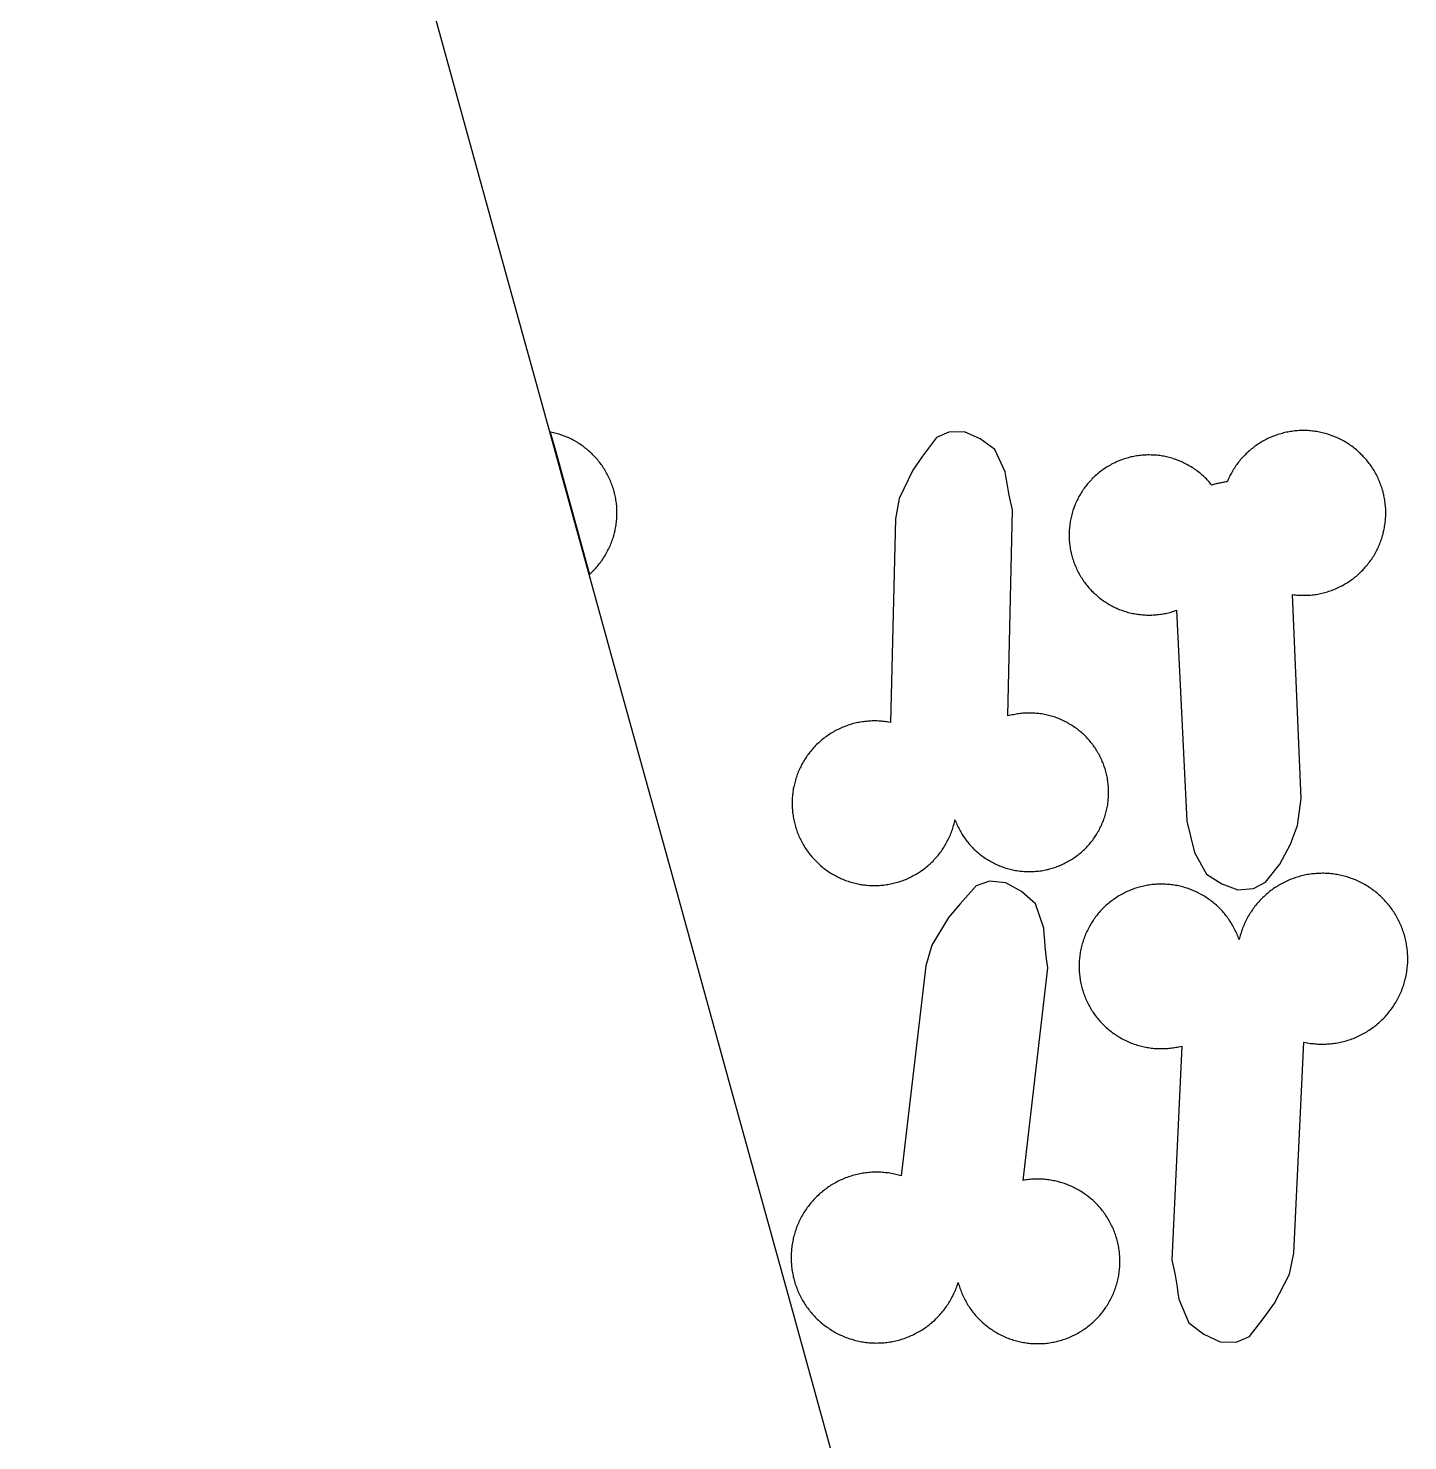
# Model space of a CAD drawing. Extents: x -246 to 246, y -104 to 199.
# Drawn here: x 127.27 to 148.8, y -30.25 to -8.21 of the extents above; entities that cross this region are included whole.
import ezdxf

# ---------------------------------------------------------------- set-up
doc = ezdxf.new("R2010")
doc.units = 0
doc.layers.add('Add_Red', color=1, linetype='Continuous')
doc.layers.add('Outline_Red', color=1, linetype='Continuous')

msp = doc.modelspace()

# ---------------------------------------------------------------- linework, layer by layer
at = {"layer": 'Add_Red'}
for points in [[(136.032, -16.724), (136.049, -16.709), (136.065, -16.694), (136.081, -16.678), (136.097, -16.662), (136.112, -16.646), (136.127, -16.629), (136.142, -16.612), (136.157, -16.595), (136.171, -16.578), (136.185, -16.56), (136.199, -16.542), (136.212, -16.524), (136.225, -16.506), (136.238, -16.488), (136.25, -16.469), (136.262, -16.45), (136.274, -16.431), (136.285, -16.412), (136.296, -16.392), (136.307, -16.372), (136.317, -16.352), (136.327, -16.332), (136.337, -16.312), (136.346, -16.292), (136.355, -16.271), (136.364, -16.25), (136.372, -16.23), (136.38, -16.209), (136.388, -16.187), (136.395, -16.166), (136.401, -16.145), (136.408, -16.123), (136.414, -16.102), (136.419, -16.08), (136.428, -16.045), (136.432, -16.023), (136.436, -16.001), (136.44, -15.979), (136.444, -15.957), (136.447, -15.934), (136.45, -15.912), (136.452, -15.89), (136.454, -15.867), (136.455, -15.845), (136.456, -15.823), (136.457, -15.8), (136.458, -15.769), (136.457, -15.746), (136.457, -15.724), (136.456, -15.702), (136.454, -15.679), (136.453, -15.657), (136.451, -15.634), (136.448, -15.612), (136.445, -15.59), (136.442, -15.568), (136.438, -15.546), (136.434, -15.523), (136.429, -15.502), (136.425, -15.48), (136.419, -15.458), (136.414, -15.436), (136.408, -15.414), (136.401, -15.393), (136.395, -15.372), (136.388, -15.35), (136.38, -15.329), (136.372, -15.308), (136.364, -15.287), (136.355, -15.266), (136.346, -15.246), (136.337, -15.225), (136.327, -15.205), (136.317, -15.185), (136.307, -15.165), (136.296, -15.146), (136.285, -15.126), (136.274, -15.107), (136.262, -15.088), (136.25, -15.069), (136.238, -15.05), (136.225, -15.031), (136.212, -15.013), (136.199, -14.995), (136.185, -14.977), (136.171, -14.96), (136.157, -14.942), (136.142, -14.925), (136.127, -14.909), (136.112, -14.892), (136.097, -14.876), (136.081, -14.86), (136.065, -14.844), (136.049, -14.829), (136.032, -14.813), (136.015, -14.799), (135.998, -14.784), (135.981, -14.77), (135.963, -14.756), (135.946, -14.742), (135.928, -14.729), (135.909, -14.716), (135.891, -14.703), (135.872, -14.691), (135.853, -14.679), (135.834, -14.667), (135.815, -14.655), (135.795, -14.644), (135.776, -14.634), (135.756, -14.623), (135.736, -14.613), (135.715, -14.604), (135.695, -14.594), (135.674, -14.585), (135.654, -14.577), (135.633, -14.569), (135.612, -14.561), (135.591, -14.553), (135.553, -14.541), (135.532, -14.535), (135.51, -14.529), (135.489, -14.523), (135.467, -14.517), (135.445, -14.513), (135.423, -14.508), (135.416, -14.507), (135.496, -14.796), (136.03, -16.727), (136.032, -16.724)], [(140.507, -21.583), (140.529, -21.582), (140.552, -21.581), (140.574, -21.579), (140.596, -21.577), (140.619, -21.575), (140.641, -21.572), (140.663, -21.569), (140.685, -21.566), (140.707, -21.562), (140.729, -21.558), (140.751, -21.553), (140.773, -21.548), (140.795, -21.543), (140.817, -21.537), (140.838, -21.531), (140.86, -21.524), (140.881, -21.517), (140.902, -21.51), (140.923, -21.502), (140.944, -21.494), (140.965, -21.486), (140.986, -21.477), (141.006, -21.468), (141.026, -21.459), (141.047, -21.449), (141.067, -21.439), (141.086, -21.428), (141.106, -21.418), (141.125, -21.406), (141.145, -21.395), (141.164, -21.383), (141.182, -21.371), (141.201, -21.358), (141.219, -21.345), (141.238, -21.332), (141.256, -21.319), (141.273, -21.305), (141.291, -21.291), (141.308, -21.277), (141.325, -21.262), (141.341, -21.247), (141.358, -21.232), (141.374, -21.216), (141.39, -21.2), (141.405, -21.184), (141.421, -21.168), (141.436, -21.151), (141.451, -21.134), (141.465, -21.117), (141.479, -21.1), (141.493, -21.082), (141.506, -21.064), (141.52, -21.046), (141.533, -21.028), (141.545, -21.009), (141.557, -20.99), (141.569, -20.971), (141.581, -20.952), (141.592, -20.933), (141.603, -20.913), (141.613, -20.893), (141.624, -20.874), (141.634, -20.853), (141.643, -20.833), (141.652, -20.813), (141.661, -20.792), (141.669, -20.771), (141.677, -20.75), (141.685, -20.729), (141.692, -20.708), (141.699, -20.687), (141.706, -20.665), (141.712, -20.644), (141.718, -20.622), (141.724, -20.6), (141.729, -20.579), (141.733, -20.557), (141.747, -20.591), (141.755, -20.611), (141.764, -20.631), (141.773, -20.651), (141.782, -20.67), (141.791, -20.69), (141.801, -20.709), (141.812, -20.728), (141.822, -20.747), (141.833, -20.765), (141.845, -20.784), (141.856, -20.802), (141.868, -20.82), (141.88, -20.838), (141.893, -20.855), (141.906, -20.873), (141.919, -20.89), (141.932, -20.907), (141.946, -20.923), (141.96, -20.94), (141.974, -20.956), (141.989, -20.972), (142.004, -20.987), (142.019, -21.003), (142.034, -21.018), (142.05, -21.033), (142.066, -21.047), (142.082, -21.062), (142.099, -21.076), (142.115, -21.089), (142.132, -21.103), (142.149, -21.116), (142.167, -21.129), (142.184, -21.141), (142.202, -21.154), (142.22, -21.166), (142.238, -21.177), (142.257, -21.188), (142.275, -21.199), (142.294, -21.21), (142.313, -21.22), (142.332, -21.23), (142.351, -21.24), (142.371, -21.249), (142.391, -21.258), (142.41, -21.267), (142.43, -21.275), (142.45, -21.283), (142.471, -21.29), (142.491, -21.298), (142.511, -21.305), (142.532, -21.311), (142.553, -21.317), (142.574, -21.323), (142.594, -21.328), (142.615, -21.333), (142.637, -21.338), (142.658, -21.342), (142.679, -21.346), (142.7, -21.35), (142.722, -21.353), (142.743, -21.356), (142.764, -21.358), (142.786, -21.36), (142.807, -21.362), (142.829, -21.363), (142.851, -21.364), (142.872, -21.365), (142.894, -21.365), (142.931, -21.365), (142.953, -21.364), (142.974, -21.362), (142.996, -21.361), (143.017, -21.359), (143.039, -21.357), (143.06, -21.354), (143.082, -21.351), (143.103, -21.347), (143.124, -21.343), (143.145, -21.339), (143.166, -21.335), (143.187, -21.33), (143.208, -21.324), (143.229, -21.319), (143.25, -21.313), (143.271, -21.306), (143.291, -21.3), (143.317, -21.29), (143.337, -21.283), (143.357, -21.275), (143.377, -21.267), (143.397, -21.258), (143.417, -21.249), (143.436, -21.24), (143.455, -21.23), (143.474, -21.22), (143.493, -21.21), (143.512, -21.199), (143.531, -21.188), (143.549, -21.177), (143.567, -21.166), (143.585, -21.154), (143.603, -21.141), (143.621, -21.129), (143.638, -21.116), (143.655, -21.103), (143.672, -21.089), (143.689, -21.076), (143.705, -21.062), (143.721, -21.047), (143.737, -21.033), (143.753, -21.018), (143.768, -21.003), (143.784, -20.987), (143.798, -20.972), (143.813, -20.956), (143.827, -20.94), (143.841, -20.923), (143.855, -20.907), (143.869, -20.89), (143.882, -20.873), (143.895, -20.855), (143.907, -20.838), (143.919, -20.82), (143.931, -20.802), (143.943, -20.784), (143.954, -20.765), (143.965, -20.747), (143.976, -20.728), (143.986, -20.709), (143.996, -20.69), (144.006, -20.67), (144.015, -20.651), (144.024, -20.631), (144.032, -20.611), (144.041, -20.591), (144.049, -20.571), (144.056, -20.551), (144.063, -20.531), (144.07, -20.51), (144.077, -20.49), (144.083, -20.469), (144.089, -20.448), (144.094, -20.427), (144.099, -20.406), (144.104, -20.385), (144.108, -20.364), (144.112, -20.343), (144.116, -20.322), (144.119, -20.3), (144.122, -20.279), (144.124, -20.257), (144.126, -20.236), (144.128, -20.214), (144.129, -20.193), (144.13, -20.171), (144.131, -20.15), (144.131, -20.128), (144.131, -20.102), (144.13, -20.081), (144.129, -20.059), (144.127, -20.038), (144.126, -20.016), (144.124, -19.995), (144.121, -19.973), (144.118, -19.952), (144.115, -19.93), (144.111, -19.909), (144.107, -19.888), (144.103, -19.867), (144.098, -19.846), (144.093, -19.825), (144.088, -19.804), (144.082, -19.783), (144.075, -19.762), (144.063, -19.725), (144.056, -19.705), (144.049, -19.685), (144.041, -19.665), (144.032, -19.645), (144.024, -19.625), (144.015, -19.605), (144.006, -19.586), (143.996, -19.566), (143.986, -19.547), (143.976, -19.528), (143.965, -19.51), (143.954, -19.491), (143.943, -19.473), (143.931, -19.454), (143.919, -19.436), (143.907, -19.419), (143.895, -19.401), (143.882, -19.384), (143.869, -19.366), (143.855, -19.35), (143.841, -19.333), (143.827, -19.316), (143.813, -19.3), (143.798, -19.284), (143.784, -19.269), (143.768, -19.253), (143.753, -19.238), (143.737, -19.223), (143.721, -19.209), (143.705, -19.194), (143.689, -19.18), (143.672, -19.167), (143.655, -19.153), (143.638, -19.14), (143.621, -19.127), (143.603, -19.115), (143.585, -19.103), (143.567, -19.091), (143.549, -19.079), (143.531, -19.068), (143.512, -19.057), (143.493, -19.046), (143.474, -19.036), (143.455, -19.026), (143.436, -19.016), (143.417, -19.007), (143.397, -18.998), (143.377, -18.989), (143.357, -18.981), (143.337, -18.973), (143.317, -18.966), (143.296, -18.958), (143.276, -18.952), (143.255, -18.945), (143.235, -18.939), (143.214, -18.933), (143.193, -18.928), (143.172, -18.923), (143.151, -18.918), (143.13, -18.914), (143.109, -18.91), (143.087, -18.906), (143.066, -18.903), (143.044, -18.9), (143.023, -18.898), (143.002, -18.896), (142.98, -18.894), (142.958, -18.893), (142.937, -18.892), (142.915, -18.891), (142.894, -18.891), (142.858, -18.892), (142.836, -18.892), (142.815, -18.894), (142.793, -18.895), (142.772, -18.897), (142.75, -18.899), (142.729, -18.902), (142.707, -18.905), (142.686, -18.909), (142.665, -18.912), (142.644, -18.917), (142.623, -18.921), (142.602, -18.926), (142.581, -18.931), (142.56, -18.937), (142.632, -15.718), (142.6, -15.583), (142.58, -15.493), (142.562, -15.403), (142.546, -15.312), (142.531, -15.221), (142.517, -15.13), (142.355, -14.78), (142.127, -14.615), (141.881, -14.503), (141.637, -14.506), (141.442, -14.593), (141.227, -14.883), (141.073, -15.103), (140.861, -15.543), (140.803, -15.861), (140.727, -19.04), (140.698, -19.034), (140.676, -19.03), (140.654, -19.027), (140.632, -19.024), (140.609, -19.022), (140.587, -19.02), (140.565, -19.018), (140.542, -19.016), (140.52, -19.015), (140.498, -19.015), (140.475, -19.015), (140.439, -19.015), (140.417, -19.016), (140.395, -19.017), (140.372, -19.019), (140.35, -19.021), (140.328, -19.023), (140.305, -19.026), (140.283, -19.029), (140.261, -19.033), (140.239, -19.037), (140.217, -19.041), (140.195, -19.046), (140.173, -19.051), (140.151, -19.056), (140.13, -19.062), (140.108, -19.068), (140.087, -19.075), (140.066, -19.082), (140.044, -19.089), (140.023, -19.097), (140.002, -19.105), (139.982, -19.113), (139.961, -19.122), (139.941, -19.131), (139.92, -19.141), (139.9, -19.151), (139.88, -19.161), (139.86, -19.171), (139.841, -19.182), (139.821, -19.193), (139.802, -19.205), (139.783, -19.217), (139.764, -19.229), (139.746, -19.242), (139.728, -19.255), (139.709, -19.268), (139.692, -19.281), (139.674, -19.295), (139.657, -19.309), (139.639, -19.324), (139.623, -19.338), (139.606, -19.354), (139.59, -19.369), (139.573, -19.384), (139.558, -19.4), (139.542, -19.416), (139.527, -19.433), (139.512, -19.45), (139.497, -19.466), (139.483, -19.484), (139.469, -19.501), (139.455, -19.519), (139.441, -19.537), (139.428, -19.555), (139.416, -19.573), (139.403, -19.592), (139.391, -19.611), (139.379, -19.63), (139.367, -19.649), (139.356, -19.668), (139.345, -19.688), (139.335, -19.708), (139.325, -19.728), (139.315, -19.748), (139.306, -19.768), (139.297, -19.789), (139.288, -19.809), (139.279, -19.83), (139.271, -19.851), (139.264, -19.872), (139.257, -19.893), (139.25, -19.915), (139.243, -19.936), (139.237, -19.958), (139.231, -19.979), (139.226, -20.001), (139.221, -20.023), (139.216, -20.045), (139.21, -20.076), (139.207, -20.098), (139.203, -20.12), (139.2, -20.142), (139.198, -20.165), (139.196, -20.187), (139.194, -20.209), (139.193, -20.232), (139.192, -20.254), (139.191, -20.276), (139.191, -20.299), (139.191, -20.333), (139.192, -20.355), (139.193, -20.377), (139.195, -20.4), (139.197, -20.422), (139.199, -20.444), (139.202, -20.467), (139.205, -20.489), (139.209, -20.511), (139.212, -20.533), (139.217, -20.555), (139.221, -20.577), (139.226, -20.599), (139.232, -20.621), (139.238, -20.642), (139.244, -20.664), (139.25, -20.685), (139.257, -20.707), (139.265, -20.728), (139.272, -20.749), (139.28, -20.77), (139.289, -20.79), (139.297, -20.811), (139.307, -20.832), (139.316, -20.852), (139.326, -20.872), (139.336, -20.892), (139.347, -20.912), (139.357, -20.931), (139.369, -20.951), (139.38, -20.97), (139.392, -20.989), (139.404, -21.008), (139.417, -21.026), (139.43, -21.045), (139.443, -21.063), (139.456, -21.081), (139.47, -21.098), (139.484, -21.116), (139.499, -21.133), (139.513, -21.15), (139.528, -21.167), (139.544, -21.183), (139.559, -21.199), (139.575, -21.215), (139.591, -21.231), (139.608, -21.246), (139.624, -21.261), (139.641, -21.276), (139.658, -21.29), (139.676, -21.304), (139.693, -21.318), (139.711, -21.331), (139.73, -21.344), (139.748, -21.357), (139.766, -21.37), (139.785, -21.382), (139.804, -21.394), (139.824, -21.405), (139.843, -21.417), (139.863, -21.428), (139.882, -21.438), (139.902, -21.448), (139.922, -21.458), (139.943, -21.468), (139.963, -21.477), (139.984, -21.485), (140.005, -21.494), (140.026, -21.502), (140.047, -21.51), (140.068, -21.517), (140.089, -21.524), (140.111, -21.53), (140.132, -21.536), (140.154, -21.542), (140.176, -21.548), (140.197, -21.553), (140.219, -21.557), (140.252, -21.564), (140.274, -21.567), (140.296, -21.571), (140.319, -21.574), (140.341, -21.576), (140.363, -21.578), (140.386, -21.58), (140.408, -21.581), (140.43, -21.582), (140.453, -21.583), (140.475, -21.583), (140.507, -21.583)], [(146.392, -21.631), (146.581, -21.532), (146.802, -21.251), (146.969, -20.935), (147.077, -20.647), (147.136, -20.223), (147.002, -17.043), (147.025, -17.046), (147.047, -17.048), (147.069, -17.05), (147.092, -17.052), (147.114, -17.053), (147.136, -17.054), (147.171, -17.054), (147.193, -17.054), (147.216, -17.054), (147.238, -17.053), (147.261, -17.051), (147.283, -17.05), (147.305, -17.047), (147.328, -17.045), (147.35, -17.042), (147.372, -17.039), (147.394, -17.035), (147.416, -17.031), (147.438, -17.026), (147.46, -17.021), (147.482, -17.016), (147.504, -17.011), (147.525, -17.005), (147.547, -16.998), (147.568, -16.991), (147.589, -16.984), (147.611, -16.977), (147.632, -16.969), (147.653, -16.961), (147.673, -16.952), (147.694, -16.943), (147.714, -16.934), (147.734, -16.924), (147.755, -16.914), (147.774, -16.904), (147.794, -16.893), (147.814, -16.882), (147.833, -16.871), (147.852, -16.859), (147.871, -16.847), (147.89, -16.835), (147.908, -16.822), (147.927, -16.809), (147.945, -16.796), (147.962, -16.782), (147.98, -16.768), (147.997, -16.754), (148.014, -16.739), (148.031, -16.724), (148.048, -16.709), (148.064, -16.694), (148.08, -16.678), (148.096, -16.662), (148.111, -16.646), (148.126, -16.629), (148.141, -16.612), (148.156, -16.595), (148.17, -16.578), (148.184, -16.56), (148.198, -16.542), (148.211, -16.524), (148.224, -16.506), (148.237, -16.488), (148.249, -16.469), (148.261, -16.45), (148.273, -16.431), (148.284, -16.412), (148.295, -16.392), (148.306, -16.372), (148.316, -16.352), (148.326, -16.332), (148.336, -16.312), (148.345, -16.292), (148.354, -16.271), (148.363, -16.25), (148.371, -16.23), (148.379, -16.209), (148.386, -16.187), (148.394, -16.166), (148.4, -16.145), (148.407, -16.123), (148.413, -16.102), (148.418, -16.08), (148.427, -16.045), (148.431, -16.023), (148.435, -16.001), (148.439, -15.979), (148.443, -15.957), (148.446, -15.934), (148.449, -15.912), (148.451, -15.89), (148.453, -15.867), (148.454, -15.845), (148.455, -15.823), (148.456, -15.8), (148.457, -15.769), (148.456, -15.746), (148.456, -15.724), (148.455, -15.702), (148.453, -15.679), (148.452, -15.657), (148.449, -15.634), (148.447, -15.612), (148.444, -15.59), (148.441, -15.568), (148.437, -15.546), (148.433, -15.523), (148.428, -15.502), (148.424, -15.48), (148.418, -15.458), (148.413, -15.436), (148.407, -15.414), (148.4, -15.393), (148.394, -15.372), (148.386, -15.35), (148.379, -15.329), (148.371, -15.308), (148.363, -15.287), (148.354, -15.266), (148.345, -15.246), (148.336, -15.225), (148.326, -15.205), (148.316, -15.185), (148.306, -15.165), (148.295, -15.146), (148.284, -15.126), (148.273, -15.107), (148.261, -15.088), (148.249, -15.069), (148.237, -15.05), (148.224, -15.031), (148.211, -15.013), (148.198, -14.995), (148.184, -14.977), (148.17, -14.96), (148.156, -14.942), (148.141, -14.925), (148.126, -14.909), (148.111, -14.892), (148.096, -14.876), (148.08, -14.86), (148.064, -14.844), (148.048, -14.829), (148.031, -14.813), (148.014, -14.799), (147.997, -14.784), (147.98, -14.77), (147.962, -14.756), (147.945, -14.742), (147.927, -14.729), (147.908, -14.716), (147.89, -14.703), (147.871, -14.691), (147.852, -14.679), (147.833, -14.667), (147.814, -14.655), (147.794, -14.644), (147.774, -14.634), (147.755, -14.623), (147.734, -14.613), (147.714, -14.604), (147.694, -14.594), (147.673, -14.585), (147.653, -14.577), (147.632, -14.569), (147.611, -14.561), (147.589, -14.553), (147.552, -14.541), (147.531, -14.535), (147.509, -14.529), (147.488, -14.523), (147.466, -14.517), (147.444, -14.513), (147.422, -14.508), (147.4, -14.504), (147.378, -14.5), (147.356, -14.497), (147.333, -14.494), (147.311, -14.491), (147.289, -14.489), (147.266, -14.487), (147.244, -14.485), (147.222, -14.484), (147.199, -14.484), (147.171, -14.483), (147.148, -14.483), (147.126, -14.484), (147.104, -14.485), (147.081, -14.486), (147.059, -14.488), (147.037, -14.49), (147.014, -14.493), (146.992, -14.496), (146.97, -14.499), (146.948, -14.503), (146.926, -14.507), (146.904, -14.511), (146.882, -14.516), (146.86, -14.521), (146.838, -14.527), (146.817, -14.533), (146.795, -14.539), (146.774, -14.546), (146.752, -14.553), (146.731, -14.561), (146.71, -14.569), (146.689, -14.577), (146.669, -14.585), (146.648, -14.594), (146.628, -14.604), (146.607, -14.613), (146.587, -14.623), (146.567, -14.634), (146.548, -14.644), (146.528, -14.655), (146.509, -14.667), (146.49, -14.679), (146.471, -14.691), (146.452, -14.703), (146.434, -14.716), (146.415, -14.729), (146.397, -14.742), (146.379, -14.756), (146.362, -14.77), (146.345, -14.784), (146.327, -14.799), (146.311, -14.813), (146.294, -14.829), (146.278, -14.844), (146.262, -14.86), (146.246, -14.876), (146.231, -14.892), (146.216, -14.909), (146.201, -14.925), (146.186, -14.942), (146.172, -14.96), (146.158, -14.977), (146.144, -14.995), (146.131, -15.013), (146.118, -15.031), (146.105, -15.05), (146.093, -15.069), (146.081, -15.088), (146.069, -15.107), (146.058, -15.126), (146.046, -15.146), (146.036, -15.165), (146.025, -15.185), (146.015, -15.205), (146.006, -15.225), (145.996, -15.246), (145.98, -15.285), (145.963, -15.286), (145.945, -15.289), (145.928, -15.291), (145.911, -15.294), (145.893, -15.297), (145.876, -15.3), (145.859, -15.303), (145.842, -15.307), (145.825, -15.311), (145.808, -15.316), (145.791, -15.321), (145.775, -15.326), (145.742, -15.336), (145.728, -15.319), (145.714, -15.303), (145.7, -15.286), (145.686, -15.27), (145.671, -15.254), (145.656, -15.238), (145.64, -15.223), (145.624, -15.208), (145.609, -15.193), (145.592, -15.178), (145.576, -15.164), (145.559, -15.15), (145.542, -15.136), (145.525, -15.123), (145.508, -15.11), (145.49, -15.097), (145.472, -15.084), (145.454, -15.072), (145.436, -15.06), (145.417, -15.049), (145.399, -15.037), (145.38, -15.027), (145.361, -15.016), (145.341, -15.006), (145.322, -14.996), (145.302, -14.986), (145.283, -14.977), (145.263, -14.968), (145.243, -14.96), (145.222, -14.951), (145.202, -14.944), (145.182, -14.936), (145.161, -14.929), (145.14, -14.922), (145.119, -14.916), (145.098, -14.91), (145.077, -14.904), (145.056, -14.899), (145.035, -14.894), (145.014, -14.889), (144.992, -14.885), (144.971, -14.881), (144.949, -14.878), (144.928, -14.875), (144.906, -14.872), (144.884, -14.87), (144.863, -14.868), (144.841, -14.867), (144.819, -14.865), (144.797, -14.865), (144.764, -14.864), (144.742, -14.864), (144.72, -14.865), (144.698, -14.866), (144.677, -14.867), (144.655, -14.869), (144.633, -14.871), (144.612, -14.873), (144.59, -14.876), (144.568, -14.88), (144.547, -14.883), (144.525, -14.887), (144.504, -14.891), (144.483, -14.896), (144.462, -14.901), (144.44, -14.907), (144.419, -14.913), (144.398, -14.919), (144.378, -14.925), (144.357, -14.932), (144.336, -14.939), (144.316, -14.947), (144.296, -14.955), (144.276, -14.963), (144.256, -14.972), (144.236, -14.981), (144.216, -14.991), (144.197, -15), (144.177, -15.01), (144.158, -15.021), (144.139, -15.032), (144.12, -15.043), (144.097, -15.057), (144.078, -15.069), (144.06, -15.081), (144.042, -15.094), (144.025, -15.106), (144.007, -15.119), (143.99, -15.133), (143.973, -15.146), (143.956, -15.16), (143.94, -15.175), (143.923, -15.189), (143.907, -15.204), (143.892, -15.219), (143.876, -15.234), (143.861, -15.25), (143.846, -15.266), (143.831, -15.282), (143.817, -15.298), (143.803, -15.315), (143.789, -15.332), (143.776, -15.349), (143.762, -15.366), (143.749, -15.384), (143.737, -15.402), (143.725, -15.42), (143.713, -15.438), (143.701, -15.457), (143.69, -15.475), (143.679, -15.494), (143.668, -15.513), (143.658, -15.532), (143.648, -15.552), (143.638, -15.571), (143.629, -15.591), (143.62, -15.611), (143.611, -15.631), (143.603, -15.651), (143.595, -15.671), (143.588, -15.692), (143.58, -15.712), (143.574, -15.733), (143.567, -15.754), (143.561, -15.775), (143.555, -15.796), (143.55, -15.817), (143.545, -15.838), (143.54, -15.86), (143.536, -15.881), (143.532, -15.903), (143.529, -15.924), (143.526, -15.946), (143.523, -15.967), (143.521, -15.989), (143.519, -16.011), (143.517, -16.032), (143.516, -16.054), (143.515, -16.076), (143.514, -16.114), (143.514, -16.135), (143.515, -16.157), (143.516, -16.179), (143.517, -16.201), (143.519, -16.223), (143.521, -16.244), (143.524, -16.266), (143.526, -16.287), (143.53, -16.309), (143.533, -16.331), (143.537, -16.352), (143.542, -16.373), (143.546, -16.395), (143.551, -16.416), (143.557, -16.437), (143.563, -16.458), (143.569, -16.479), (143.575, -16.5), (143.582, -16.52), (143.59, -16.541), (143.597, -16.561), (143.605, -16.582), (143.614, -16.602), (143.622, -16.622), (143.631, -16.642), (143.642, -16.663), (143.651, -16.683), (143.661, -16.702), (143.672, -16.721), (143.683, -16.74), (143.694, -16.759), (143.705, -16.777), (143.717, -16.796), (143.729, -16.814), (143.741, -16.832), (143.754, -16.85), (143.767, -16.867), (143.78, -16.884), (143.794, -16.901), (143.808, -16.918), (143.822, -16.935), (143.836, -16.951), (143.851, -16.967), (143.866, -16.983), (143.882, -16.998), (143.897, -17.014), (143.913, -17.029), (143.929, -17.043), (143.945, -17.058), (143.962, -17.072), (143.979, -17.086), (143.996, -17.099), (144.013, -17.113), (144.031, -17.126), (144.049, -17.138), (144.067, -17.151), (144.085, -17.163), (144.103, -17.174), (144.122, -17.186), (144.141, -17.197), (144.16, -17.207), (144.179, -17.218), (144.198, -17.228), (144.218, -17.237), (144.237, -17.247), (144.257, -17.256), (144.277, -17.264), (144.297, -17.273), (144.318, -17.281), (144.338, -17.288), (144.359, -17.296), (144.379, -17.302), (144.4, -17.309), (144.421, -17.315), (144.442, -17.321), (144.463, -17.326), (144.485, -17.331), (144.506, -17.336), (144.527, -17.34), (144.549, -17.344), (144.57, -17.348), (144.592, -17.351), (144.613, -17.354), (144.635, -17.356), (144.657, -17.358), (144.678, -17.36), (144.7, -17.361), (144.722, -17.362), (144.764, -17.363), (144.786, -17.363), (144.807, -17.362), (144.829, -17.361), (144.851, -17.36), (144.873, -17.358), (144.894, -17.356), (144.916, -17.354), (144.938, -17.351), (144.959, -17.348), (144.981, -17.344), (145.002, -17.34), (145.024, -17.336), (145.045, -17.331), (145.066, -17.326), (145.087, -17.321), (145.108, -17.315), (145.129, -17.308), (145.15, -17.302), (145.189, -17.288), (145.189, -17.288), (145.352, -20.579), (145.472, -21.067), (145.657, -21.405), (145.896, -21.555), (146.149, -21.65), (146.392, -21.631)], [(143.053, -28.731), (143.076, -28.73), (143.098, -28.729), (143.12, -28.728), (143.143, -28.726), (143.165, -28.723), (143.187, -28.721), (143.21, -28.718), (143.232, -28.714), (143.254, -28.71), (143.276, -28.706), (143.298, -28.702), (143.319, -28.697), (143.356, -28.687), (143.377, -28.681), (143.399, -28.675), (143.42, -28.668), (143.441, -28.661), (143.462, -28.654), (143.483, -28.646), (143.504, -28.638), (143.525, -28.629), (143.545, -28.62), (143.566, -28.611), (143.586, -28.601), (143.606, -28.591), (143.626, -28.581), (143.646, -28.57), (143.665, -28.559), (143.684, -28.548), (143.704, -28.536), (143.722, -28.524), (143.741, -28.512), (143.76, -28.499), (143.778, -28.486), (143.796, -28.473), (143.814, -28.459), (143.831, -28.445), (143.848, -28.431), (143.866, -28.416), (143.882, -28.401), (143.899, -28.386), (143.915, -28.371), (143.931, -28.355), (143.947, -28.339), (143.962, -28.323), (143.977, -28.306), (143.992, -28.29), (144.007, -28.273), (144.021, -28.255), (144.035, -28.238), (144.049, -28.22), (144.062, -28.202), (144.075, -28.184), (144.088, -28.165), (144.1, -28.147), (144.112, -28.128), (144.124, -28.109), (144.135, -28.089), (144.146, -28.07), (144.157, -28.05), (144.167, -28.03), (144.177, -28.01), (144.187, -27.99), (144.196, -27.97), (144.205, -27.949), (144.214, -27.928), (144.222, -27.908), (144.23, -27.887), (144.237, -27.865), (144.244, -27.844), (144.251, -27.823), (144.257, -27.801), (144.263, -27.78), (144.269, -27.758), (144.274, -27.736), (144.279, -27.714), (144.283, -27.692), (144.288, -27.67), (144.291, -27.648), (144.295, -27.626), (144.297, -27.604), (144.3, -27.582), (144.302, -27.559), (144.304, -27.537), (144.305, -27.515), (144.306, -27.492), (144.307, -27.47), (144.307, -27.448), (144.306, -27.407), (144.305, -27.385), (144.304, -27.362), (144.303, -27.34), (144.3, -27.318), (144.298, -27.296), (144.295, -27.273), (144.292, -27.251), (144.288, -27.229), (144.284, -27.207), (144.28, -27.185), (144.274, -27.159), (144.269, -27.137), (144.263, -27.115), (144.257, -27.094), (144.251, -27.072), (144.244, -27.051), (144.237, -27.03), (144.23, -27.009), (144.222, -26.988), (144.214, -26.967), (144.205, -26.946), (144.196, -26.925), (144.187, -26.905), (144.177, -26.885), (144.167, -26.865), (144.157, -26.845), (144.146, -26.825), (144.135, -26.806), (144.124, -26.786), (144.112, -26.767), (144.1, -26.748), (144.088, -26.73), (144.075, -26.711), (144.062, -26.693), (144.049, -26.675), (144.035, -26.657), (144.021, -26.64), (144.007, -26.622), (143.992, -26.605), (143.977, -26.589), (143.962, -26.572), (143.947, -26.556), (143.931, -26.54), (143.915, -26.524), (143.899, -26.509), (143.882, -26.494), (143.866, -26.479), (143.848, -26.464), (143.831, -26.45), (143.814, -26.436), (143.796, -26.422), (143.778, -26.409), (143.76, -26.396), (143.741, -26.383), (143.722, -26.371), (143.704, -26.359), (143.684, -26.347), (143.665, -26.336), (143.646, -26.325), (143.626, -26.314), (143.606, -26.304), (143.586, -26.294), (143.566, -26.284), (143.545, -26.275), (143.525, -26.266), (143.504, -26.257), (143.483, -26.249), (143.462, -26.241), (143.441, -26.234), (143.42, -26.227), (143.399, -26.22), (143.377, -26.214), (143.356, -26.208), (143.334, -26.202), (143.312, -26.197), (143.29, -26.192), (143.268, -26.188), (143.246, -26.183), (143.224, -26.18), (143.202, -26.176), (143.18, -26.173), (143.158, -26.171), (143.135, -26.169), (143.113, -26.167), (143.091, -26.166), (143.068, -26.165), (143.046, -26.164), (143.023, -26.164), (142.995, -26.164), (142.973, -26.165), (142.95, -26.166), (142.928, -26.167), (142.906, -26.169), (142.883, -26.172), (142.861, -26.174), (142.839, -26.177), (142.817, -26.181), (142.795, -26.184), (143.184, -22.866), (143.163, -22.724), (143.152, -22.629), (143.142, -22.534), (143.134, -22.438), (143.127, -22.343), (143.122, -22.247), (142.989, -21.87), (142.769, -21.678), (142.526, -21.538), (142.274, -21.517), (142.064, -21.588), (141.814, -21.867), (141.633, -22.079), (141.371, -22.513), (141.28, -22.836), (140.891, -26.112), (140.853, -26.101), (140.831, -26.095), (140.808, -26.09), (140.785, -26.084), (140.762, -26.08), (140.74, -26.076), (140.717, -26.072), (140.694, -26.068), (140.671, -26.065), (140.647, -26.063), (140.624, -26.06), (140.601, -26.059), (140.578, -26.057), (140.555, -26.056), (140.531, -26.056), (140.508, -26.055), (140.48, -26.056), (140.457, -26.056), (140.434, -26.057), (140.41, -26.059), (140.387, -26.061), (140.364, -26.063), (140.341, -26.066), (140.318, -26.069), (140.295, -26.073), (140.272, -26.076), (140.249, -26.081), (140.226, -26.085), (140.204, -26.091), (140.181, -26.096), (140.159, -26.102), (140.136, -26.108), (140.114, -26.115), (140.092, -26.122), (140.07, -26.13), (140.048, -26.137), (140.026, -26.146), (140.005, -26.154), (139.983, -26.163), (139.962, -26.173), (139.941, -26.182), (139.92, -26.192), (139.899, -26.203), (139.878, -26.214), (139.858, -26.225), (139.838, -26.236), (139.818, -26.248), (139.798, -26.26), (139.778, -26.273), (139.759, -26.286), (139.74, -26.299), (139.721, -26.313), (139.702, -26.327), (139.684, -26.341), (139.666, -26.355), (139.648, -26.37), (139.63, -26.385), (139.613, -26.401), (139.596, -26.417), (139.579, -26.433), (139.562, -26.449), (139.546, -26.466), (139.53, -26.483), (139.515, -26.5), (139.499, -26.517), (139.484, -26.535), (139.469, -26.553), (139.455, -26.571), (139.441, -26.59), (139.427, -26.609), (139.414, -26.627), (139.401, -26.647), (139.388, -26.666), (139.375, -26.686), (139.363, -26.706), (139.352, -26.726), (139.34, -26.746), (139.329, -26.767), (139.319, -26.787), (139.308, -26.808), (139.298, -26.829), (139.289, -26.85), (139.28, -26.872), (139.271, -26.893), (139.262, -26.915), (139.254, -26.937), (139.247, -26.959), (139.239, -26.981), (139.232, -27.003), (139.221, -27.043), (139.215, -27.066), (139.21, -27.088), (139.205, -27.111), (139.2, -27.134), (139.196, -27.157), (139.192, -27.18), (139.188, -27.203), (139.185, -27.226), (139.183, -27.249), (139.181, -27.272), (139.179, -27.295), (139.177, -27.318), (139.176, -27.341), (139.176, -27.365), (139.175, -27.388), (139.176, -27.414), (139.176, -27.437), (139.177, -27.46), (139.179, -27.484), (139.181, -27.507), (139.183, -27.53), (139.186, -27.553), (139.189, -27.576), (139.192, -27.599), (139.196, -27.622), (139.2, -27.645), (139.205, -27.668), (139.21, -27.69), (139.216, -27.713), (139.222, -27.735), (139.228, -27.758), (139.234, -27.78), (139.241, -27.802), (139.249, -27.824), (139.257, -27.846), (139.265, -27.868), (139.273, -27.89), (139.282, -27.911), (139.292, -27.932), (139.301, -27.954), (139.311, -27.975), (139.322, -27.995), (139.333, -28.016), (139.344, -28.036), (139.355, -28.057), (139.367, -28.077), (139.379, -28.096), (139.392, -28.116), (139.405, -28.135), (139.418, -28.155), (139.432, -28.173), (139.445, -28.192), (139.46, -28.211), (139.474, -28.229), (139.489, -28.247), (139.504, -28.264), (139.52, -28.282), (139.535, -28.299), (139.551, -28.316), (139.568, -28.332), (139.584, -28.348), (139.601, -28.364), (139.618, -28.38), (139.636, -28.395), (139.654, -28.411), (139.671, -28.425), (139.69, -28.44), (139.708, -28.454), (139.727, -28.468), (139.746, -28.481), (139.765, -28.494), (139.784, -28.507), (139.804, -28.52), (139.824, -28.532), (139.844, -28.543), (139.864, -28.555), (139.885, -28.566), (139.905, -28.577), (139.926, -28.587), (139.947, -28.597), (139.968, -28.606), (139.99, -28.616), (140.011, -28.625), (140.033, -28.633), (140.055, -28.641), (140.077, -28.649), (140.099, -28.656), (140.121, -28.663), (140.163, -28.675), (140.186, -28.681), (140.208, -28.686), (140.231, -28.692), (140.254, -28.696), (140.277, -28.7), (140.3, -28.704), (140.323, -28.708), (140.346, -28.711), (140.369, -28.713), (140.392, -28.716), (140.415, -28.717), (140.438, -28.719), (140.462, -28.72), (140.485, -28.72), (140.508, -28.721), (140.532, -28.72), (140.555, -28.72), (140.578, -28.719), (140.602, -28.717), (140.625, -28.716), (140.648, -28.713), (140.671, -28.711), (140.694, -28.708), (140.717, -28.704), (140.74, -28.7), (140.763, -28.696), (140.786, -28.691), (140.808, -28.686), (140.831, -28.681), (140.854, -28.675), (140.876, -28.669), (140.898, -28.662), (140.92, -28.655), (140.942, -28.648), (140.964, -28.64), (140.986, -28.632), (141.008, -28.623), (141.029, -28.614), (141.051, -28.605), (141.072, -28.596), (141.093, -28.586), (141.114, -28.575), (141.134, -28.564), (141.155, -28.553), (141.175, -28.542), (141.195, -28.53), (141.215, -28.518), (141.234, -28.505), (141.254, -28.493), (141.273, -28.479), (141.292, -28.466), (141.311, -28.452), (141.329, -28.438), (141.347, -28.423), (141.365, -28.409), (141.383, -28.393), (141.4, -28.378), (141.417, -28.362), (141.434, -28.346), (141.451, -28.33), (141.467, -28.313), (141.483, -28.296), (141.499, -28.279), (141.514, -28.262), (141.529, -28.244), (141.544, -28.226), (141.559, -28.208), (141.573, -28.19), (141.587, -28.171), (141.6, -28.152), (141.613, -28.133), (141.626, -28.113), (141.639, -28.094), (141.651, -28.074), (141.662, -28.054), (141.674, -28.034), (141.685, -28.013), (141.696, -27.993), (141.706, -27.972), (141.716, -27.951), (141.726, -27.93), (141.735, -27.908), (141.744, -27.887), (141.752, -27.865), (141.761, -27.843), (141.768, -27.821), (141.776, -27.799), (141.783, -27.777), (141.789, -27.801), (141.796, -27.823), (141.802, -27.844), (141.81, -27.865), (141.817, -27.887), (141.825, -27.908), (141.833, -27.928), (141.842, -27.949), (141.851, -27.97), (141.86, -27.99), (141.87, -28.01), (141.88, -28.03), (141.89, -28.05), (141.901, -28.07), (141.912, -28.089), (141.923, -28.109), (141.935, -28.128), (141.947, -28.147), (141.959, -28.165), (141.972, -28.184), (141.985, -28.202), (141.998, -28.22), (142.012, -28.238), (142.026, -28.255), (142.04, -28.273), (142.055, -28.29), (142.069, -28.306), (142.085, -28.323), (142.1, -28.339), (142.116, -28.355), (142.132, -28.371), (142.148, -28.386), (142.164, -28.401), (142.181, -28.416), (142.198, -28.431), (142.215, -28.445), (142.233, -28.459), (142.251, -28.473), (142.269, -28.486), (142.287, -28.499), (142.306, -28.512), (142.324, -28.524), (142.343, -28.536), (142.362, -28.548), (142.382, -28.559), (142.401, -28.57), (142.421, -28.581), (142.441, -28.591), (142.461, -28.601), (142.481, -28.611), (142.501, -28.62), (142.522, -28.629), (142.542, -28.638), (142.563, -28.646), (142.584, -28.654), (142.605, -28.661), (142.627, -28.668), (142.648, -28.675), (142.67, -28.681), (142.691, -28.687), (142.713, -28.693), (142.735, -28.698), (142.756, -28.703), (142.778, -28.708), (142.8, -28.712), (142.823, -28.715), (142.845, -28.719), (142.867, -28.722), (142.889, -28.724), (142.911, -28.726), (142.934, -28.728), (142.956, -28.729), (142.979, -28.73), (143.001, -28.731), (143.023, -28.731), (143.053, -28.731)], [(146.328, -28.621), (146.557, -28.325), (146.722, -28.101), (146.953, -27.649), (147.021, -27.32), (147.175, -24.025), (147.212, -24.033), (147.235, -24.037), (147.258, -24.041), (147.281, -24.045), (147.304, -24.048), (147.327, -24.05), (147.351, -24.052), (147.374, -24.054), (147.397, -24.056), (147.42, -24.057), (147.443, -24.057), (147.467, -24.058), (147.496, -24.057), (147.52, -24.056), (147.543, -24.055), (147.566, -24.054), (147.589, -24.052), (147.612, -24.05), (147.636, -24.047), (147.659, -24.044), (147.682, -24.04), (147.705, -24.036), (147.727, -24.032), (147.75, -24.027), (147.773, -24.022), (147.795, -24.016), (147.818, -24.01), (147.84, -24.004), (147.863, -23.997), (147.885, -23.99), (147.907, -23.983), (147.929, -23.975), (147.95, -23.967), (147.972, -23.958), (147.993, -23.949), (148.015, -23.94), (148.036, -23.93), (148.057, -23.92), (148.078, -23.909), (148.098, -23.898), (148.118, -23.887), (148.139, -23.876), (148.159, -23.864), (148.178, -23.852), (148.198, -23.839), (148.217, -23.826), (148.236, -23.813), (148.255, -23.799), (148.274, -23.785), (148.292, -23.771), (148.31, -23.756), (148.328, -23.742), (148.346, -23.726), (148.363, -23.711), (148.38, -23.695), (148.397, -23.679), (148.414, -23.663), (148.43, -23.646), (148.446, -23.629), (148.461, -23.612), (148.477, -23.594), (148.492, -23.576), (148.506, -23.558), (148.521, -23.54), (148.535, -23.522), (148.549, -23.503), (148.562, -23.484), (148.575, -23.465), (148.588, -23.445), (148.6, -23.426), (148.612, -23.406), (148.624, -23.386), (148.635, -23.365), (148.646, -23.345), (148.657, -23.324), (148.667, -23.303), (148.677, -23.282), (148.687, -23.261), (148.696, -23.24), (148.705, -23.218), (148.713, -23.196), (148.721, -23.175), (148.729, -23.153), (148.736, -23.13), (148.743, -23.108), (148.75, -23.086), (148.756, -23.064), (148.761, -23.041), (148.767, -23.018), (148.775, -22.979), (148.779, -22.956), (148.783, -22.933), (148.786, -22.91), (148.789, -22.887), (148.792, -22.864), (148.794, -22.841), (148.796, -22.818), (148.798, -22.795), (148.799, -22.771), (148.799, -22.748), (148.799, -22.725), (148.799, -22.697), (148.798, -22.674), (148.797, -22.651), (148.796, -22.628), (148.794, -22.604), (148.792, -22.581), (148.789, -22.558), (148.786, -22.535), (148.782, -22.512), (148.778, -22.489), (148.774, -22.466), (148.769, -22.444), (148.764, -22.421), (148.759, -22.398), (148.753, -22.376), (148.747, -22.353), (148.74, -22.331), (148.733, -22.309), (148.725, -22.287), (148.717, -22.265), (148.709, -22.243), (148.701, -22.222), (148.692, -22.2), (148.682, -22.179), (148.673, -22.158), (148.663, -22.137), (148.652, -22.116), (148.641, -22.095), (148.63, -22.075), (148.619, -22.055), (148.607, -22.035), (148.595, -22.015), (148.582, -21.995), (148.569, -21.976), (148.556, -21.957), (148.542, -21.938), (148.528, -21.919), (148.514, -21.901), (148.5, -21.883), (148.485, -21.865), (148.47, -21.847), (148.454, -21.83), (148.438, -21.813), (148.422, -21.796), (148.406, -21.779), (148.389, -21.763), (148.372, -21.747), (148.355, -21.732), (148.338, -21.716), (148.32, -21.701), (148.302, -21.686), (148.284, -21.672), (148.265, -21.658), (148.246, -21.644), (148.227, -21.631), (148.208, -21.618), (148.189, -21.605), (148.169, -21.592), (148.149, -21.58), (148.129, -21.569), (148.109, -21.557), (148.088, -21.546), (148.068, -21.536), (148.047, -21.525), (148.026, -21.515), (148.005, -21.506), (147.983, -21.496), (147.962, -21.488), (147.94, -21.479), (147.918, -21.471), (147.896, -21.463), (147.874, -21.456), (147.852, -21.449), (147.83, -21.443), (147.807, -21.437), (147.785, -21.431), (147.762, -21.425), (147.721, -21.417), (147.698, -21.413), (147.675, -21.409), (147.652, -21.405), (147.629, -21.402), (147.606, -21.4), (147.583, -21.397), (147.56, -21.396), (147.536, -21.394), (147.513, -21.393), (147.49, -21.392), (147.467, -21.392), (147.441, -21.393), (147.418, -21.393), (147.395, -21.394), (147.371, -21.396), (147.348, -21.398), (147.325, -21.4), (147.302, -21.402), (147.279, -21.406), (147.256, -21.409), (147.233, -21.413), (147.21, -21.417), (147.187, -21.422), (147.165, -21.427), (147.142, -21.432), (147.12, -21.438), (147.097, -21.445), (147.075, -21.451), (147.053, -21.458), (147.031, -21.466), (147.009, -21.473), (146.987, -21.482), (146.965, -21.49), (146.944, -21.499), (146.923, -21.508), (146.901, -21.518), (146.88, -21.528), (146.86, -21.539), (146.839, -21.549), (146.819, -21.56), (146.798, -21.572), (146.778, -21.584), (146.759, -21.596), (146.739, -21.609), (146.72, -21.621), (146.7, -21.635), (146.682, -21.648), (146.663, -21.662), (146.644, -21.676), (146.626, -21.691), (146.608, -21.706), (146.591, -21.721), (146.573, -21.736), (146.556, -21.752), (146.539, -21.768), (146.523, -21.784), (146.506, -21.801), (146.49, -21.818), (146.475, -21.835), (146.459, -21.852), (146.444, -21.87), (146.43, -21.888), (146.415, -21.906), (146.401, -21.925), (146.387, -21.943), (146.374, -21.962), (146.361, -21.982), (146.348, -22.001), (146.335, -22.021), (146.323, -22.041), (146.311, -22.061), (146.3, -22.081), (146.289, -22.101), (146.278, -22.122), (146.268, -22.143), (146.258, -22.164), (146.248, -22.185), (146.239, -22.206), (146.23, -22.228), (146.222, -22.249), (146.214, -22.271), (146.206, -22.293), (146.199, -22.315), (146.192, -22.337), (146.185, -22.36), (146.179, -22.382), (146.173, -22.405), (146.168, -22.427), (146.16, -22.405), (146.152, -22.384), (146.144, -22.363), (146.135, -22.343), (146.126, -22.322), (146.117, -22.302), (146.107, -22.282), (146.097, -22.262), (146.087, -22.242), (146.076, -22.222), (146.065, -22.203), (146.054, -22.183), (146.042, -22.164), (146.03, -22.145), (146.018, -22.127), (146.005, -22.108), (145.992, -22.09), (145.979, -22.072), (145.965, -22.054), (145.951, -22.037), (145.937, -22.019), (145.922, -22.002), (145.908, -21.985), (145.892, -21.969), (145.877, -21.953), (145.861, -21.937), (145.845, -21.921), (145.829, -21.906), (145.813, -21.89), (145.796, -21.876), (145.779, -21.861), (145.761, -21.847), (145.744, -21.833), (145.726, -21.819), (145.708, -21.806), (145.69, -21.793), (145.671, -21.78), (145.653, -21.768), (145.634, -21.756), (145.615, -21.744), (145.595, -21.733), (145.576, -21.722), (145.556, -21.711), (145.536, -21.701), (145.516, -21.691), (145.496, -21.681), (145.476, -21.672), (145.455, -21.663), (145.434, -21.654), (145.414, -21.646), (145.393, -21.638), (145.372, -21.631), (145.35, -21.624), (145.329, -21.617), (145.307, -21.61), (145.286, -21.604), (145.264, -21.599), (145.242, -21.594), (145.221, -21.589), (145.199, -21.584), (145.177, -21.58), (145.154, -21.577), (145.132, -21.573), (145.11, -21.57), (145.088, -21.568), (145.065, -21.566), (145.043, -21.564), (145.021, -21.562), (144.998, -21.561), (144.976, -21.561), (144.954, -21.561), (144.922, -21.561), (144.899, -21.562), (144.877, -21.563), (144.855, -21.565), (144.832, -21.566), (144.81, -21.569), (144.788, -21.571), (144.766, -21.575), (144.744, -21.578), (144.722, -21.582), (144.7, -21.586), (144.678, -21.591), (144.656, -21.596), (144.634, -21.601), (144.612, -21.607), (144.591, -21.613), (144.569, -21.62), (144.536, -21.631), (144.515, -21.638), (144.494, -21.646), (144.473, -21.654), (144.452, -21.663), (144.432, -21.672), (144.411, -21.681), (144.391, -21.691), (144.371, -21.701), (144.351, -21.711), (144.331, -21.722), (144.312, -21.733), (144.292, -21.744), (144.273, -21.756), (144.254, -21.768), (144.236, -21.78), (144.217, -21.793), (144.199, -21.806), (144.181, -21.819), (144.163, -21.833), (144.146, -21.847), (144.128, -21.861), (144.111, -21.876), (144.095, -21.89), (144.078, -21.906), (144.062, -21.921), (144.046, -21.937), (144.03, -21.953), (144.015, -21.969), (144, -21.985), (143.985, -22.002), (143.97, -22.019), (143.956, -22.037), (143.942, -22.054), (143.928, -22.072), (143.915, -22.09), (143.902, -22.108), (143.889, -22.127), (143.877, -22.145), (143.865, -22.164), (143.853, -22.183), (143.842, -22.203), (143.831, -22.222), (143.82, -22.242), (143.81, -22.262), (143.8, -22.282), (143.79, -22.302), (143.781, -22.322), (143.772, -22.343), (143.763, -22.363), (143.755, -22.384), (143.747, -22.405), (143.74, -22.426), (143.733, -22.448), (143.726, -22.469), (143.72, -22.491), (143.714, -22.512), (143.708, -22.534), (143.703, -22.556), (143.698, -22.577), (143.694, -22.599), (143.689, -22.621), (143.686, -22.644), (143.682, -22.666), (143.68, -22.688), (143.677, -22.71), (143.675, -22.732), (143.673, -22.755), (143.672, -22.777), (143.671, -22.8), (143.67, -22.822), (143.67, -22.844), (143.671, -22.886), (143.672, -22.909), (143.673, -22.931), (143.675, -22.953), (143.677, -22.976), (143.679, -22.998), (143.682, -23.02), (143.685, -23.042), (143.689, -23.065), (143.693, -23.087), (143.697, -23.109), (143.702, -23.13), (143.707, -23.152), (143.713, -23.174), (143.719, -23.196), (143.726, -23.22), (143.733, -23.241), (143.74, -23.262), (143.747, -23.283), (143.755, -23.304), (143.763, -23.325), (143.772, -23.346), (143.781, -23.366), (143.79, -23.387), (143.8, -23.407), (143.81, -23.427), (143.82, -23.447), (143.831, -23.467), (143.842, -23.486), (143.853, -23.505), (143.865, -23.525), (143.877, -23.543), (143.889, -23.562), (143.902, -23.581), (143.915, -23.599), (143.928, -23.617), (143.942, -23.635), (143.956, -23.652), (143.97, -23.669), (143.985, -23.686), (144, -23.703), (144.015, -23.72), (144.03, -23.736), (144.046, -23.752), (144.062, -23.768), (144.078, -23.783), (144.095, -23.798), (144.111, -23.813), (144.128, -23.828), (144.146, -23.842), (144.163, -23.856), (144.181, -23.87), (144.199, -23.883), (144.217, -23.896), (144.236, -23.909), (144.254, -23.921), (144.273, -23.933), (144.292, -23.945), (144.312, -23.956), (144.331, -23.967), (144.351, -23.978), (144.371, -23.988), (144.391, -23.998), (144.411, -24.008), (144.432, -24.017), (144.452, -24.026), (144.473, -24.035), (144.494, -24.043), (144.515, -24.051), (144.536, -24.058), (144.557, -24.065), (144.578, -24.072), (144.6, -24.078), (144.621, -24.084), (144.643, -24.09), (144.665, -24.095), (144.687, -24.1), (144.709, -24.104), (144.731, -24.108), (144.753, -24.112), (144.775, -24.115), (144.797, -24.118), (144.819, -24.121), (144.842, -24.123), (144.864, -24.125), (144.886, -24.126), (144.909, -24.127), (144.931, -24.128), (144.954, -24.128), (144.984, -24.128), (145.006, -24.127), (145.028, -24.126), (145.051, -24.124), (145.073, -24.122), (145.095, -24.12), (145.118, -24.117), (145.14, -24.114), (145.162, -24.111), (145.184, -24.107), (145.206, -24.103), (145.228, -24.098), (145.25, -24.093), (145.272, -24.088), (145.119, -27.426), (145.15, -27.566), (145.168, -27.66), (145.185, -27.754), (145.2, -27.849), (145.213, -27.944), (145.225, -28.039), (145.384, -28.405), (145.617, -28.582), (145.87, -28.704), (146.123, -28.706), (146.328, -28.621)]]:
    msp.add_lwpolyline(points, dxfattribs=at)
at = {"layer": 'Outline_Red'}
msp.add_lwpolyline([(127.27, 14.939), (128.183, 11.634), (129.096, 8.33), (130.009, 5.026), (130.922, 1.722), (131.835, -1.582), (132.748, -4.886), (133.661, -8.19), (134.574, -11.494), (135.487, -14.799), (136.4, -18.103), (137.313, -21.407), (138.226, -24.711), (139.139, -28.015), (140.052, -31.319)], dxfattribs=at)

doc.saveas('drawing.dxf')
